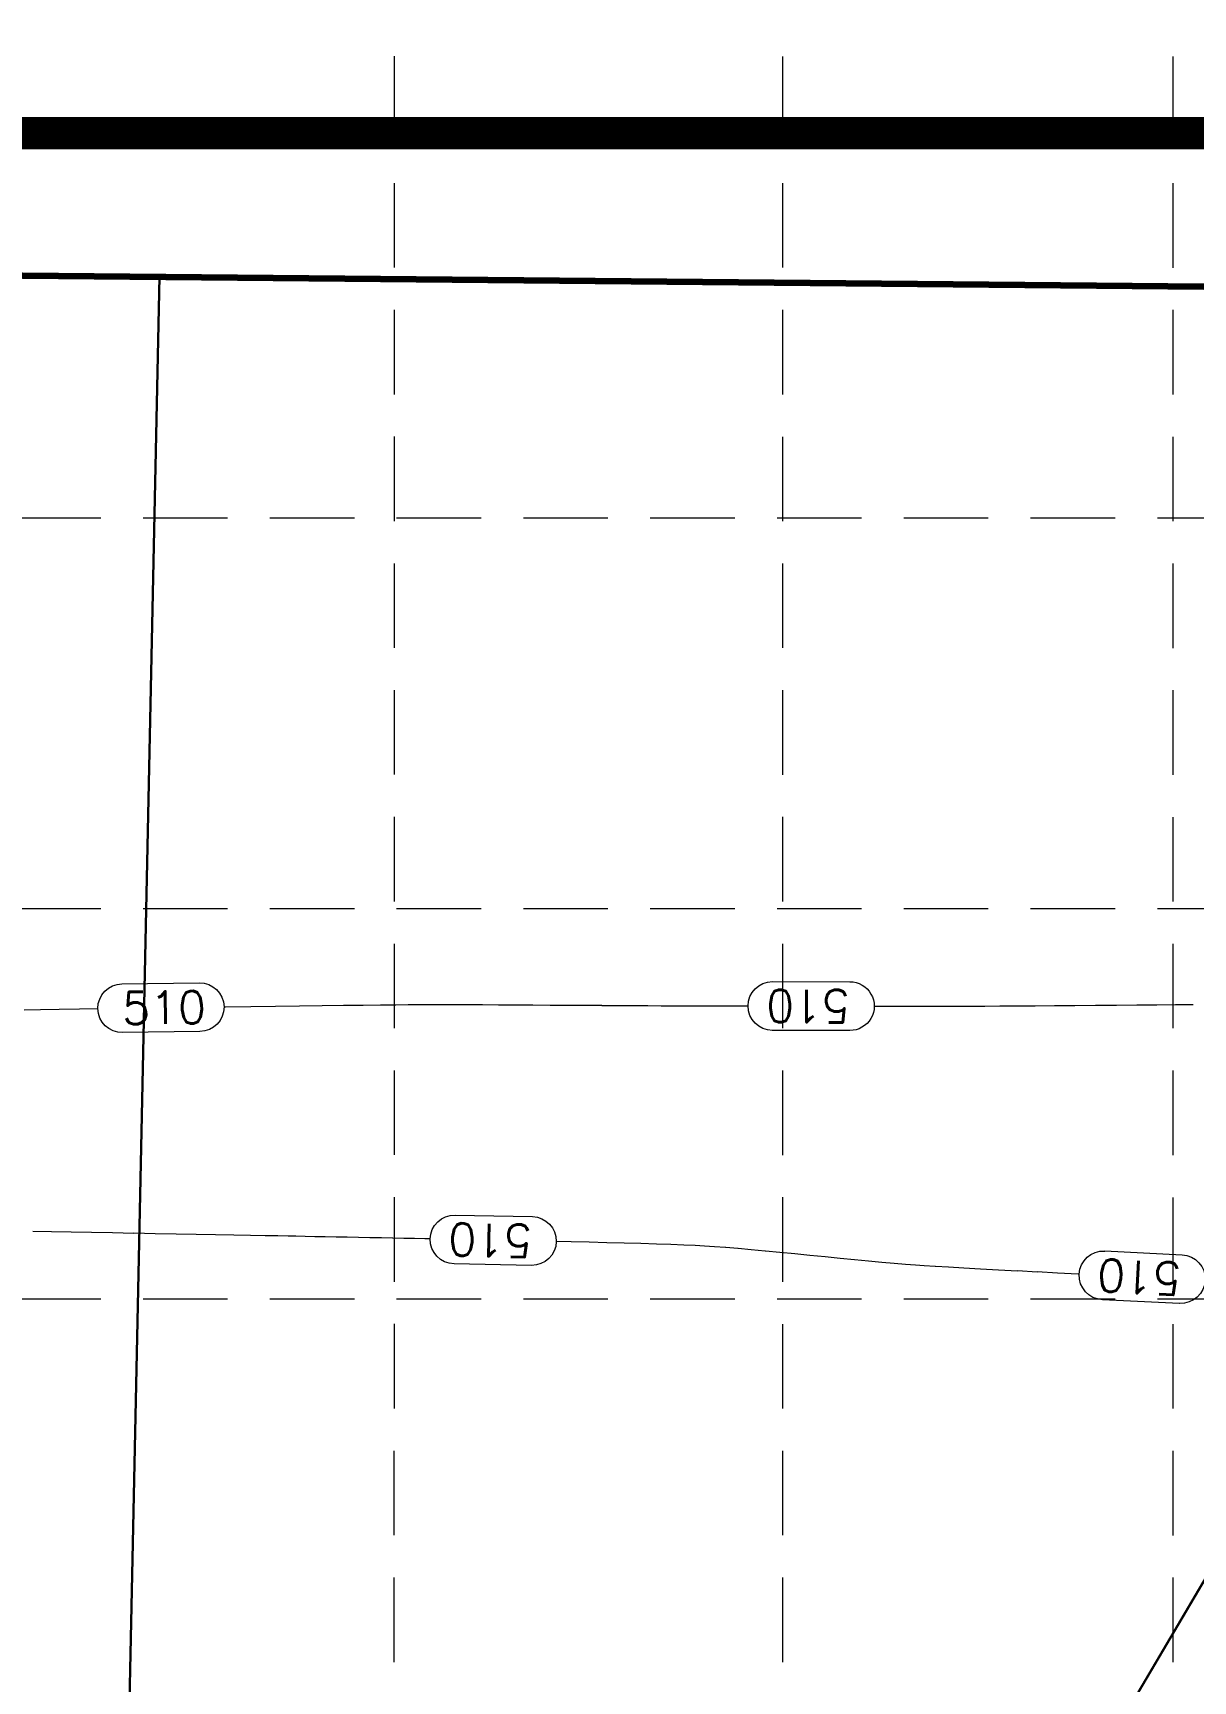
# Model space of a CAD drawing. Header units: feet. Extents: x -406 to 2003, y 7035 to 10885.
# Drawn here: x 322.9 to 501.4, y 10162.7 to 10416.2 of the extents above; entities that cross this region are included whole.
import ezdxf

# ---------------------------------------------------------------- set-up
doc = ezdxf.new("R2010")
doc.units = ezdxf.units.FT
doc.header["$LTSCALE"] = 40
doc.header["$MEASUREMENT"] = 0
doc.linetypes.add('HIDDEN', pattern=[0.375, 0.25, -0.125])
doc.linetypes.add('PHANTOM', pattern=[0.54, 0.24, -0.06, 0.06, -0.06, 0.06, -0.06])
for name, color, linetype, lineweight in [('1 PROPOSED CONTOURS', 35, 'Continuous', 0), ('BOUNDLN', 1, 'PHANTOM', 80), ('SILT FENCE', 200, 'Continuous', 100)]:
    doc.layers.add(name, color=color, linetype=linetype, lineweight=lineweight)
for name, color, linetype in [('GRID', 254, 'HIDDEN'), ('limits of disturbance', 1, 'HIDDEN'), ('lots', 4, 'Continuous'), ('polys', 7, 'Continuous')]:
    doc.layers.add(name, color=color, linetype=linetype)
doc.styles.get("Standard").update_dxf_attribs({"font": 'ARIAL.TTF'})

msp = doc.modelspace()

# ---------------------------------------------------------------- linework, layer by layer
at = {"layer": '1 PROPOSED CONTOURS', "color": 35, "linetype": 'Continuous', "extrusion": (-0.013979, 0.999902, 0)}
for points, elevation in [([(-480.15, 510), (-492.06, 510)], 10264.2), ([(-492.06, 510), (-480.15, 510)], 10256.7)]:
    msp.add_lwpolyline(points, dxfattribs=dict(at, elevation=elevation))
at = {"layer": '1 PROPOSED CONTOURS', "color": 35, "linetype": 'Continuous', "elevation": 510}
msp.add_lwpolyline([(436.68, 10270.25), (448.59, 10270.23)], dxfattribs=at)
at = {"layer": '1 PROPOSED CONTOURS', "color": 35, "extrusion": (0.015186, -0.999885, 0), "elevation": -10259.87}
msp.add_lwpolyline([(477.44, 510), (479.96, 510)], dxfattribs=at)
at = {"layer": '1 PROPOSED CONTOURS', "color": 35, "elevation": 510}
for points in [[(324.1, 10265.98), (326.96, 10266.02)], [(352.33, 10266.38), (352.55, 10266.38)], [(363.92, 10266.53), (367.42, 10266.57)], [(376.4, 10266.68), (378.73, 10266.7)], [(382.11, 10266.73), (383.66, 10266.73)], [(397.17, 10266.69), (399.82, 10266.67)], [(407.84, 10266.62), (410.43, 10266.61)], [(412.93, 10266.59), (415.3, 10266.58)], [(419.54, 10266.55), (421.35, 10266.54)], [(424.38, 10266.53), (426.12, 10266.53)], [(428.08, 10266.52), (430.24, 10266.52)], [(462.48, 10266.47), (464.24, 10266.47)], [(474.25, 10266.52), (477.08, 10266.55)], [(480.08, 10266.57), (483.2, 10266.59)], [(331.96, 10231.65), (328.82, 10231.71)], [(338.47, 10231.53), (335.2, 10231.59)], [(344.95, 10231.41), (341.73, 10231.47)], [(358.65, 10231.16), (356.38, 10231.2)], [(363.37, 10231.08), (362.2, 10231.1)], [(367.9, 10230.99), (366.31, 10231.02)], [(373.01, 10230.9), (371.27, 10230.93)], [(374.77, 10230.86), (373.01, 10230.9)], [(379.97, 10230.76), (378.27, 10230.8)], [(381.63, 10230.73), (379.97, 10230.76)], [(421.06, 10229.81), (418.83, 10229.88)], [(424.79, 10229.66), (423.05, 10229.73)], [(426.22, 10229.58), (424.79, 10229.66)], [(429.48, 10229.35), (427.75, 10229.48)], [(435.58, 10228.81), (433.43, 10229.01)], [(440.12, 10228.37), (437.82, 10228.59)], [(447.07, 10227.68), (444.77, 10227.9)], [(451.47, 10227.25), (449.31, 10227.45)], [(453.51, 10227.05), (451.47, 10227.25)], [(466.09, 10226.18), (463.76, 10226.31)], [(468.66, 10226.04), (466.09, 10226.18)], [(483.69, 10225.27), (480.53, 10225.43)]]:
    msp.add_lwpolyline(points, dxfattribs=at)
at = {"layer": '1 PROPOSED CONTOURS', "color": 35, "extrusion": (-0.014683, 0.999892, 0), "elevation": 10260.11}
msp.add_lwpolyline([(-477.66, 510), (-480.81, 510)], dxfattribs=at)
at = {"layer": '1 PROPOSED CONTOURS', "color": 35, "extrusion": (0.014489, -0.999895, 0), "elevation": -10260.2}
msp.add_lwpolyline([(478.83, 510), (481.64, 510)], dxfattribs=at)
at = {"layer": '1 PROPOSED CONTOURS', "color": 35, "extrusion": (0.013423, -0.99991, 0), "elevation": -10260.72}
msp.add_lwpolyline([(490.32, 510), (494.21, 510)], dxfattribs=at)
at = {"layer": '1 PROPOSED CONTOURS', "color": 35, "extrusion": (0.013196, -0.999913, 0), "elevation": -10260.83}
msp.add_lwpolyline([(491.89, 510), (495.69, 510)], dxfattribs=at)
at = {"layer": '1 PROPOSED CONTOURS', "color": 35, "extrusion": (0.012934, -0.999916, 0), "elevation": -10260.96}
msp.add_lwpolyline([(493, 510), (496.68, 510)], dxfattribs=at)
at = {"layer": '1 PROPOSED CONTOURS', "color": 35, "extrusion": (0.012237, -0.999925, 0), "elevation": -10261.31}
msp.add_lwpolyline([(493.02, 510), (496.3, 510)], dxfattribs=at)
at = {"layer": '1 PROPOSED CONTOURS', "color": 35, "extrusion": (-0.011746, 0.999931, 0), "elevation": 10261.55}
msp.add_lwpolyline([(-491.27, 510), (-494.28, 510)], dxfattribs=at)
at = {"layer": '1 PROPOSED CONTOURS', "color": 35, "extrusion": (-0.011092, 0.999938, 0), "elevation": 10261.87}
msp.add_lwpolyline([(-487.57, 510), (-490.26, 510)], dxfattribs=at)
at = {"layer": '1 PROPOSED CONTOURS', "color": 35, "extrusion": (0.008754, -0.999962, 0), "elevation": -10262.99}
msp.add_lwpolyline([(468.59, 510), (470.51, 510)], dxfattribs=at)
at = {"layer": '1 PROPOSED CONTOURS', "color": 35, "extrusion": (0.0063, -0.99998, 0), "elevation": -10264.12}
msp.add_lwpolyline([(445.32, 510), (446.78, 510)], dxfattribs=at)
at = {"layer": '1 PROPOSED CONTOURS', "color": 35, "extrusion": (6.107e-05, 1, 0), "elevation": 10266.76}
msp.add_lwpolyline([(-383.04, 510), (-384.84, 510)], dxfattribs=at)
at = {"layer": '1 PROPOSED CONTOURS', "color": 35, "extrusion": (0.001819, 0.999998, 0), "elevation": 10267.42}
msp.add_lwpolyline([(-366.79, 510), (-368.82, 510)], dxfattribs=at)
at = {"layer": '1 PROPOSED CONTOURS', "color": 35, "extrusion": (0.003086, 0.999995, 0), "elevation": 10267.88}
msp.add_lwpolyline([(-355.81, 510), (-358.03, 510)], dxfattribs=at)
at = {"layer": '1 PROPOSED CONTOURS', "color": 35, "extrusion": (0.004028, 0.999992, 0), "elevation": 10268.21}
msp.add_lwpolyline([(-348.35, 510), (-350.72, 510)], dxfattribs=at)
at = {"layer": '1 PROPOSED CONTOURS', "color": 35, "extrusion": (0.004743, 0.999989, 0), "elevation": 10268.46}
msp.add_lwpolyline([(-343.38, 510), (-345.87, 510)], dxfattribs=at)
at = {"layer": '1 PROPOSED CONTOURS', "color": 35, "extrusion": (0.00529, 0.999986, 0), "elevation": 10268.64}
msp.add_lwpolyline([(-340.26, 510), (-342.85, 510)], dxfattribs=at)
at = {"layer": '1 PROPOSED CONTOURS', "color": 35, "extrusion": (0.006014, 0.999982, 0), "elevation": 10268.89}
msp.add_lwpolyline([(-338.07, 510), (-340.76, 510)], dxfattribs=at)
at = {"layer": '1 PROPOSED CONTOURS', "color": 35, "extrusion": (0.006229, 0.999981, 0), "elevation": 10268.96}
msp.add_lwpolyline([(-338.54, 510), (-341.23, 510)], dxfattribs=at)
at = {"layer": '1 PROPOSED CONTOURS', "color": 35, "extrusion": (0.00636, 0.99998, 0), "elevation": 10269.01}
msp.add_lwpolyline([(-339.89, 510), (-342.54, 510)], dxfattribs=at)
at = {"layer": '1 PROPOSED CONTOURS', "color": 35, "extrusion": (0.006365, 0.99998, 0), "elevation": 10269.01}
msp.add_lwpolyline([(-345.07, 510), (-347.57, 510)], dxfattribs=at)
at = {"layer": '1 PROPOSED CONTOURS', "color": 35, "extrusion": (0.00596, 0.999982, 0), "elevation": 10268.87}
msp.add_lwpolyline([(-354.11, 510), (-356.32, 510)], dxfattribs=at)
at = {"layer": '1 PROPOSED CONTOURS', "color": 35, "extrusion": (0.005531, 0.999985, 0), "elevation": 10268.71}
msp.add_lwpolyline([(-360.72, 510), (-362.75, 510)], dxfattribs=at)
at = {"layer": '1 PROPOSED CONTOURS', "color": 35, "extrusion": (0.00382, 0.999993, 0), "elevation": 10268.08}
msp.add_lwpolyline([(-382.12, 510), (-383.68, 510)], dxfattribs=at)
at = {"layer": '1 PROPOSED CONTOURS', "color": 35, "extrusion": (0.00299, 0.999996, 0), "elevation": 10267.75}
msp.add_lwpolyline([(-392.21, 510), (-393.69, 510)], dxfattribs=at)
at = {"layer": '1 PROPOSED CONTOURS', "color": 35, "extrusion": (0.002708, 0.999996, 0), "elevation": 10267.64}
msp.add_lwpolyline([(-398.32, 510), (-400.28, 510)], dxfattribs=at)
at = {"layer": '1 PROPOSED CONTOURS', "color": 35, "extrusion": (0.002476, 0.999997, 0), "elevation": 10267.55}
msp.add_lwpolyline([(-404.82, 510), (-407.14, 510)], dxfattribs=at)
at = {"layer": '1 PROPOSED CONTOURS', "color": 35, "extrusion": (0.00236, 0.999997, 0), "elevation": 10267.5}
msp.add_lwpolyline([(-408.33, 510), (-408.69, 510)], dxfattribs=at)
at = {"layer": '1 PROPOSED CONTOURS', "color": 35, "extrusion": (0.001187, 0.999999, 0), "elevation": 10267}
msp.add_lwpolyline([(-440.14, 510), (-441.32, 510)], dxfattribs=at)
at = {"layer": '1 PROPOSED CONTOURS', "color": 35, "extrusion": (0.000897683, 1, 0), "elevation": 10266.87}
msp.add_lwpolyline([(-444.29, 510), (-446.76, 510)], dxfattribs=at)
at = {"layer": '1 PROPOSED CONTOURS', "color": 35, "extrusion": (0.000543556, 1, 0), "elevation": 10266.72}
msp.add_lwpolyline([(-450.4, 510), (-452.73, 510)], dxfattribs=at)
at = {"layer": '1 PROPOSED CONTOURS', "color": 35, "extrusion": (9.81254e-05, 1, 0), "elevation": 10266.51}
msp.add_lwpolyline([(-457.31, 510), (-459.48, 510)], dxfattribs=at)
at = {"layer": '1 PROPOSED CONTOURS', "color": 35, "extrusion": (-0.000480915, 1, 0), "elevation": 10266.25}
msp.add_lwpolyline([(-465.43, 510), (-467.41, 510)], dxfattribs=at)
at = {"layer": '1 PROPOSED CONTOURS', "color": 35, "extrusion": (0.002395, -0.999997, 0), "elevation": -10265.33}
msp.add_lwpolyline([(488.82, 510), (490.34, 510)], dxfattribs=at)
at = {"layer": '1 PROPOSED CONTOURS', "color": 35, "extrusion": (0.004186, -0.999991, 0), "elevation": -10264.44}
msp.add_lwpolyline([(508.72, 510), (510.31, 510)], dxfattribs=at)
at = {"layer": '1 PROPOSED CONTOURS', "color": 35, "extrusion": (-0.005509, 0.999985, 0), "elevation": 10263.75}
msp.add_lwpolyline([(-523.9, 510), (-525.88, 510)], dxfattribs=at)
at = {"layer": '1 PROPOSED CONTOURS', "color": 35, "extrusion": (0.006319, -0.99998, 0), "elevation": -10263.32}
msp.add_lwpolyline([(534.2, 510), (536.52, 510)], dxfattribs=at)
at = {"layer": '1 PROPOSED CONTOURS', "color": 35, "extrusion": (-0.006866, 0.999976, 0), "elevation": 10263.03}
msp.add_lwpolyline([(-542.13, 510), (-544.73, 510)], dxfattribs=at)
at = {"layer": '1 PROPOSED CONTOURS', "color": 35, "extrusion": (-0.007558, 0.999971, 0), "elevation": 10262.65}
msp.add_lwpolyline([(-554.65, 510), (-557.66, 510)], dxfattribs=at)
at = {"layer": '1 PROPOSED CONTOURS', "color": 35, "extrusion": (-0.007976, 0.999968, 0), "elevation": 10262.41}
msp.add_lwpolyline([(-565.07, 510), (-568.26, 510)], dxfattribs=at)
at = {"layer": '1 PROPOSED CONTOURS', "color": 35, "extrusion": (0.008129, -0.999967, 0), "elevation": -10262.32}
msp.add_lwpolyline([(569.83, 510), (573.02, 510)], dxfattribs=at)
at = {"layer": '1 PROPOSED CONTOURS', "color": 35, "extrusion": (0.008257, -0.999966, 0), "elevation": -10262.25}
msp.add_lwpolyline([(574.33, 510), (577.48, 510)], dxfattribs=at)
at = {"layer": '1 PROPOSED CONTOURS', "color": 35, "extrusion": (-0.008365, 0.999965, 0), "elevation": 10262.19}
msp.add_lwpolyline([(-578.59, 510), (-581.64, 510)], dxfattribs=at)
at = {"layer": '1 PROPOSED CONTOURS', "color": 35, "extrusion": (0.008458, -0.999964, 0), "elevation": -10262.13}
msp.add_lwpolyline([(582.59, 510), (585.49, 510)], dxfattribs=at)
at = {"layer": '1 PROPOSED CONTOURS', "color": 35, "extrusion": (-0.008538, 0.999964, 0), "elevation": 10262.09}
msp.add_lwpolyline([(-586.31, 510), (-589, 510)], dxfattribs=at)
at = {"layer": '1 PROPOSED CONTOURS', "color": 35, "linetype": 'Continuous', "extrusion": (0.001969, 0.999998, 0), "elevation": 10263.59}
msp.add_lwpolyline([(-428.36, 510), (-416.45, 510)], dxfattribs=at)
at = {"layer": '1 PROPOSED CONTOURS', "color": 35, "linetype": 'Continuous', "extrusion": (0.020318, 0.999794, 0)}
for points, elevation in [([(-179.84, 510), (-191.75, 510)], 10240.12), ([(-191.75, 510), (-179.84, 510)], 10232.62)]:
    msp.add_lwpolyline(points, dxfattribs=dict(at, elevation=elevation))
at = {"layer": '1 PROPOSED CONTOURS', "color": 35, "extrusion": (0.019931, 0.999801, 0), "elevation": 10236.23}
msp.add_lwpolyline([(-121.8, 510), (-118.95, 510)], dxfattribs=at)
at = {"layer": '1 PROPOSED CONTOURS', "color": 35, "extrusion": (0.019482, 0.99981, 0), "elevation": 10236.18}
msp.add_lwpolyline([(-129.41, 510), (-126.39, 510)], dxfattribs=at)
at = {"layer": '1 PROPOSED CONTOURS', "color": 35, "extrusion": (0.018855, 0.999822, 0), "elevation": 10236.09}
msp.add_lwpolyline([(-142.22, 510), (-138.99, 510)], dxfattribs=at)
at = {"layer": '1 PROPOSED CONTOURS', "color": 35, "extrusion": (0.018455, 0.99983, 0), "elevation": 10236.04}
for points in [[(-152.85, 510), (-149.59, 510)], [(-173.32, 510), (-171.73, 510)]]:
    msp.add_lwpolyline(points, dxfattribs=at)
at = {"layer": '1 PROPOSED CONTOURS', "color": 35, "extrusion": (0.018206, 0.999834, 0), "elevation": 10236}
msp.add_lwpolyline([(-161.73, 510), (-158.62, 510)], dxfattribs=at)
at = {"layer": '1 PROPOSED CONTOURS', "color": 35, "extrusion": (0.018129, 0.999836, 0), "elevation": 10235.98}
msp.add_lwpolyline([(-165.5, 510), (-162.52, 510)], dxfattribs=at)
at = {"layer": '1 PROPOSED CONTOURS', "color": 35, "extrusion": (0.018084, 0.999836, 0), "elevation": 10235.98}
msp.add_lwpolyline([(-168.75, 510), (-165.96, 510)], dxfattribs=at)
at = {"layer": '1 PROPOSED CONTOURS', "color": 35, "extrusion": (0.018075, 0.999837, 0), "elevation": 10235.98}
msp.add_lwpolyline([(-171.39, 510), (-168.83, 510)], dxfattribs=at)
at = {"layer": '1 PROPOSED CONTOURS', "color": 35, "extrusion": (0.018224, 0.999834, 0), "elevation": 10236}
msp.add_lwpolyline([(-174.1, 510), (-172.15, 510)], dxfattribs=at)
at = {"layer": '1 PROPOSED CONTOURS', "color": 35, "extrusion": (0.0192, 0.999816, 0), "elevation": 10236.17}
msp.add_lwpolyline([(-168.29, 510), (-166.87, 510)], dxfattribs=at)
at = {"layer": '1 PROPOSED CONTOURS', "color": 35, "extrusion": (0.018872, 0.999822, 0), "elevation": 10236.11}
msp.add_lwpolyline([(-173.16, 510), (-171.65, 510)], dxfattribs=at)
at = {"layer": '1 PROPOSED CONTOURS', "color": 35, "extrusion": (0.018551, 0.999828, 0), "elevation": 10236.06}
msp.add_lwpolyline([(-179.71, 510), (-178.05, 510)], dxfattribs=at)
at = {"layer": '1 PROPOSED CONTOURS', "color": 35, "extrusion": (0.01852, 0.999828, 0), "elevation": 10236.05}
msp.add_lwpolyline([(-181.73, 510), (-180.02, 510)], dxfattribs=at)
at = {"layer": '1 PROPOSED CONTOURS', "color": 35, "extrusion": (0.018866, 0.999822, 0), "elevation": 10236.11}
msp.add_lwpolyline([(-183.44, 510), (-181.68, 510)], dxfattribs=at)
at = {"layer": '1 PROPOSED CONTOURS', "color": 35, "extrusion": (0.019132, 0.999817, 0), "elevation": 10236.16}
msp.add_lwpolyline([(-182.46, 510), (-180.72, 510)], dxfattribs=at)
at = {"layer": '1 PROPOSED CONTOURS', "color": 35, "extrusion": (0.020522, 0.999789, 0), "elevation": 10236.41}
msp.add_lwpolyline([(-173.19, 510), (-171.59, 510)], dxfattribs=at)
at = {"layer": '1 PROPOSED CONTOURS', "color": 35, "extrusion": (0.021265, 0.999774, 0), "elevation": 10236.53}
msp.add_lwpolyline([(-166.4, 510), (-165.59, 510)], dxfattribs=at)
at = {"layer": '1 PROPOSED CONTOURS', "color": 35, "extrusion": (0.022345, 0.99975, 0), "elevation": 10236.73}
msp.add_lwpolyline([(-177.03, 510), (-174.75, 510)], dxfattribs=at)
at = {"layer": '1 PROPOSED CONTOURS', "color": 35, "extrusion": (0.023263, 0.999729, 0), "elevation": 10236.89}
msp.add_lwpolyline([(-170.38, 510), (-167.63, 510)], dxfattribs=at)
at = {"layer": '1 PROPOSED CONTOURS', "color": 35, "extrusion": (0.024401, 0.999702, 0), "elevation": 10237.08}
msp.add_lwpolyline([(-161.47, 510), (-158.74, 510)], dxfattribs=at)
at = {"layer": '1 PROPOSED CONTOURS', "color": 35, "extrusion": (0.025814, 0.999667, 0), "elevation": 10237.3}
msp.add_lwpolyline([(-149.65, 510), (-146.99, 510)], dxfattribs=at)
at = {"layer": '1 PROPOSED CONTOURS', "color": 35, "extrusion": (0.027591, 0.999619, 0), "elevation": 10237.55}
msp.add_lwpolyline([(-134.02, 510), (-131.46, 510)], dxfattribs=at)
at = {"layer": '1 PROPOSED CONTOURS', "color": 35, "extrusion": (0.029865, 0.999554, 0), "elevation": 10237.83}
msp.add_lwpolyline([(-113.13, 510), (-110.72, 510)], dxfattribs=at)
at = {"layer": '1 PROPOSED CONTOURS', "color": 35, "extrusion": (0.03694, 0.999318, 0), "elevation": 10238.38}
msp.add_lwpolyline([(-44.88, 510), (-42.88, 510)], dxfattribs=at)
at = {"layer": '1 PROPOSED CONTOURS', "color": 35, "extrusion": (0.065719, 0.997838, 0), "elevation": 10235.48}
msp.add_lwpolyline([(245.44, 510), (246.98, 510)], dxfattribs=at)
at = {"layer": '1 PROPOSED CONTOURS', "color": 35, "extrusion": (0.083783, 0.996484, 0), "elevation": 10229.37}
msp.add_lwpolyline([(427.17, 510), (429.07, 510)], dxfattribs=at)
at = {"layer": '1 PROPOSED CONTOURS', "color": 35, "extrusion": (0.089104, 0.996022, 0), "elevation": 10226.94}
msp.add_lwpolyline([(479.74, 510), (481.79, 510)], dxfattribs=at)
at = {"layer": '1 PROPOSED CONTOURS', "color": 35, "extrusion": (0.095704, 0.99541, 0), "elevation": 10223.54}
msp.add_lwpolyline([(543.1, 510), (545.35, 510)], dxfattribs=at)
at = {"layer": '1 PROPOSED CONTOURS', "color": 35, "extrusion": (0.098717, 0.995116, 0), "elevation": 10221.85}
msp.add_lwpolyline([(569.41, 510), (571.75, 510)], dxfattribs=at)
at = {"layer": '1 PROPOSED CONTOURS', "color": 35, "extrusion": (0.099184, 0.995069, 0), "elevation": 10221.59}
msp.add_lwpolyline([(571.86, 510), (574.2, 510)], dxfattribs=at)
at = {"layer": '1 PROPOSED CONTOURS', "color": 35, "extrusion": (0.098126, 0.995174, 0), "elevation": 10222.19}
msp.add_lwpolyline([(556.43, 510), (558.68, 510)], dxfattribs=at)
at = {"layer": '1 PROPOSED CONTOURS', "color": 35, "extrusion": (0.09008, 0.995935, 0), "elevation": 10226.33}
msp.add_lwpolyline([(467.68, 510), (469.59, 510)], dxfattribs=at)
at = {"layer": '1 PROPOSED CONTOURS', "color": 35, "extrusion": (0.084547, 0.99642, 0), "elevation": 10228.77}
msp.add_lwpolyline([(409.13, 510), (410.87, 510)], dxfattribs=at)
at = {"layer": '1 PROPOSED CONTOURS', "color": 35, "linetype": 'Continuous', "extrusion": (0.048065, 0.998844, 0)}
for points, elevation in [([(4.43, 510), (-7.47, 510)], 10240.44), ([(-7.47, 510), (4.43, 510)], 10232.94)]:
    msp.add_lwpolyline(points, dxfattribs=dict(at, elevation=elevation))
at = {"layer": '1 PROPOSED CONTOURS', "color": 35, "extrusion": (0.076405, 0.997077, 0), "elevation": 10231.77}
msp.add_lwpolyline([(324.03, 510), (325.57, 510)], dxfattribs=at)
at = {"layer": '1 PROPOSED CONTOURS', "color": 35, "extrusion": (0.066502, 0.997786, 0), "elevation": 10234.48}
msp.add_lwpolyline([(221.09, 510), (222.43, 510)], dxfattribs=at)
at = {"layer": '1 PROPOSED CONTOURS', "color": 35, "extrusion": (0.06094, 0.998141, 0), "elevation": 10235.55}
msp.add_lwpolyline([(162.33, 510), (164.04, 510)], dxfattribs=at)
at = {"layer": '1 PROPOSED CONTOURS', "color": 35, "extrusion": (0.057616, 0.998339, 0), "elevation": 10236.04}
msp.add_lwpolyline([(126.2, 510), (128.24, 510)], dxfattribs=at)
at = {"layer": '1 PROPOSED CONTOURS', "color": 35, "extrusion": (0.052615, 0.998615, 0), "elevation": 10236.53}
msp.add_lwpolyline([(67.26, 510), (70.03, 510)], dxfattribs=at)
at = {"layer": '1 PROPOSED CONTOURS', "color": 35, "extrusion": (0.051675, 0.998664, 0), "elevation": 10236.59}
msp.add_lwpolyline([(54.69, 510), (57.62, 510)], dxfattribs=at)
at = {"layer": '1 PROPOSED CONTOURS', "color": 35, "extrusion": (0.050913, 0.998703, 0), "elevation": 10236.63}
msp.add_lwpolyline([(43.82, 510), (46.88, 510)], dxfattribs=at)
at = {"layer": '1 PROPOSED CONTOURS', "color": 35, "extrusion": (0.050277, 0.998735, 0), "elevation": 10236.66}
msp.add_lwpolyline([(34.18, 510), (37.31, 510)], dxfattribs=at)
at = {"layer": '1 PROPOSED CONTOURS', "color": 35, "extrusion": (0.049259, 0.998786, 0), "elevation": 10236.68}
msp.add_lwpolyline([(20.42, 510), (20.59, 510)], dxfattribs=at)
at = {"layer": '1 PROPOSED CONTOURS', "color": 35, "linetype": 'Continuous', "extrusion": (0, 0, -1)}
for centre, start, end in [((-336.68, 10266.16, -510), 269.199, 89.199), ((-348.58, 10266.33, -510), 89.199, 269.199), ((-436.67, 10266.5, -510), 270.1128, 90.1128), ((-448.58, 10266.48, -510), 90.1128, 270.1128), ((-387.79, 10230.6, -510), 271.1642, 91.1642), ((-399.69, 10230.36, -510), 91.1642, 271.1642), ((-487.6, 10225.07, -510), 272.755, 92.755), ((-499.49, 10224.5, -510), 92.755, 272.755)]:
    msp.add_arc(centre, 3.75, start, end, dxfattribs=at)
at = {"layer": 'BOUNDLN', "color": 7, "linetype": 'Continuous'}
msp.add_line((-170.11, 10383.52), (554.14, 10376.69), dxfattribs=at)
msp.add_line((-170.11, 10383.52), (554.14, 10376.69), dxfattribs=at)
at = {"layer": 'GRID', "color": 252, "linetype": 'HIDDEN', "lineweight": 0, "ltscale": 1.3}
for p, q in [((438.26, 7338.08), (438.26, 10822.14)), ((498.33, 7338.07), (498.33, 10822.14)), ((378.22, 7338.09), (378.59, 10819.65)), ((-342.62, 10401.66), (1939.97, 10401.66)), ((-342.62, 10341.59), (1939.97, 10341.59)), ((-342.62, 10281.52), (1939.97, 10281.52)), ((-342.62, 10221.46), (1939.97, 10221.46))]:
    msp.add_line(p, q, dxfattribs=at)
at = {"layer": 'limits of disturbance', "ltscale": 3, "const_width": 5}
msp.add_lwpolyline([(881.86, 9582.24), (881.86, 10383.55), (881.86, 10400.76), (-226.36, 10400.76), (-226.36, 8267.53)], dxfattribs=at)
at = {"layer": 'lots', "color": 7, "linetype": 'Continuous'}
for p, q in [((333.33, 9947.74), (342.42, 10378.69)), ((333.33, 9947.74), (342.42, 10378.69)), ((362.52, 9939.45), (620.13, 10376.87)), ((362.52, 9939.45), (620.13, 10376.87))]:
    msp.add_line(p, q, dxfattribs=at)
at = {"layer": 'polys', "color": 7, "linetype": 'Continuous'}
for points in [[(342.42, 10378.69), (63.88, 10381.32), (303.42, 9940.47, -0.130439), (333.33, 9947.74)], [(342.42, 10378.69), (333.33, 9947.74, -0.128494), (362.52, 9939.45), (620.13, 10376.87), (554.14, 10376.69)], [(620.13, 10376.87), (362.52, 9939.45, -0.094771), (379.45, 9924.57), (868.48, 10304.57), (868.79, 10369.11), (869.34, 10377.55)]]:
    msp.add_lwpolyline(points, format="xyb", close=True, dxfattribs=at)
at = {"layer": 'SILT FENCE', "color": 7, "linetype": 'Continuous'}
msp.add_line((-170.11, 10383.52), (554.14, 10376.69), dxfattribs=at)

# ---------------------------------------------------------------- texts
at = {"layer": '1 PROPOSED CONTOURS', "color": 35, "linetype": 'Continuous', "char_height": 5, "width": 17.8571, "attachment_point": 1}
for insert, rotation in [((336.64, 10268.66, 510), 0.801), ((399.64, 10227.86, 510), 178.8358), ((499.37, 10222.01, 510), 177.245)]:
    msp.add_mtext('\\Fsimplex.shx;\\W1.0000000000;\\T1.0000000000;\\o\\l510', dxfattribs=dict(at, insert=insert, rotation=rotation))
at = {"layer": '1 PROPOSED CONTOURS', "color": 35, "insert": (448.57, 10263.98, 510), "char_height": 5, "width": 17.8571, "attachment_point": 1, "rotation": 179.8872}
msp.add_mtext('\\Fsimplex.shx;\\W1.0000000000;\\T1.0000000000;\\o\\l510', dxfattribs=at)

doc.saveas('drawing.dxf')
